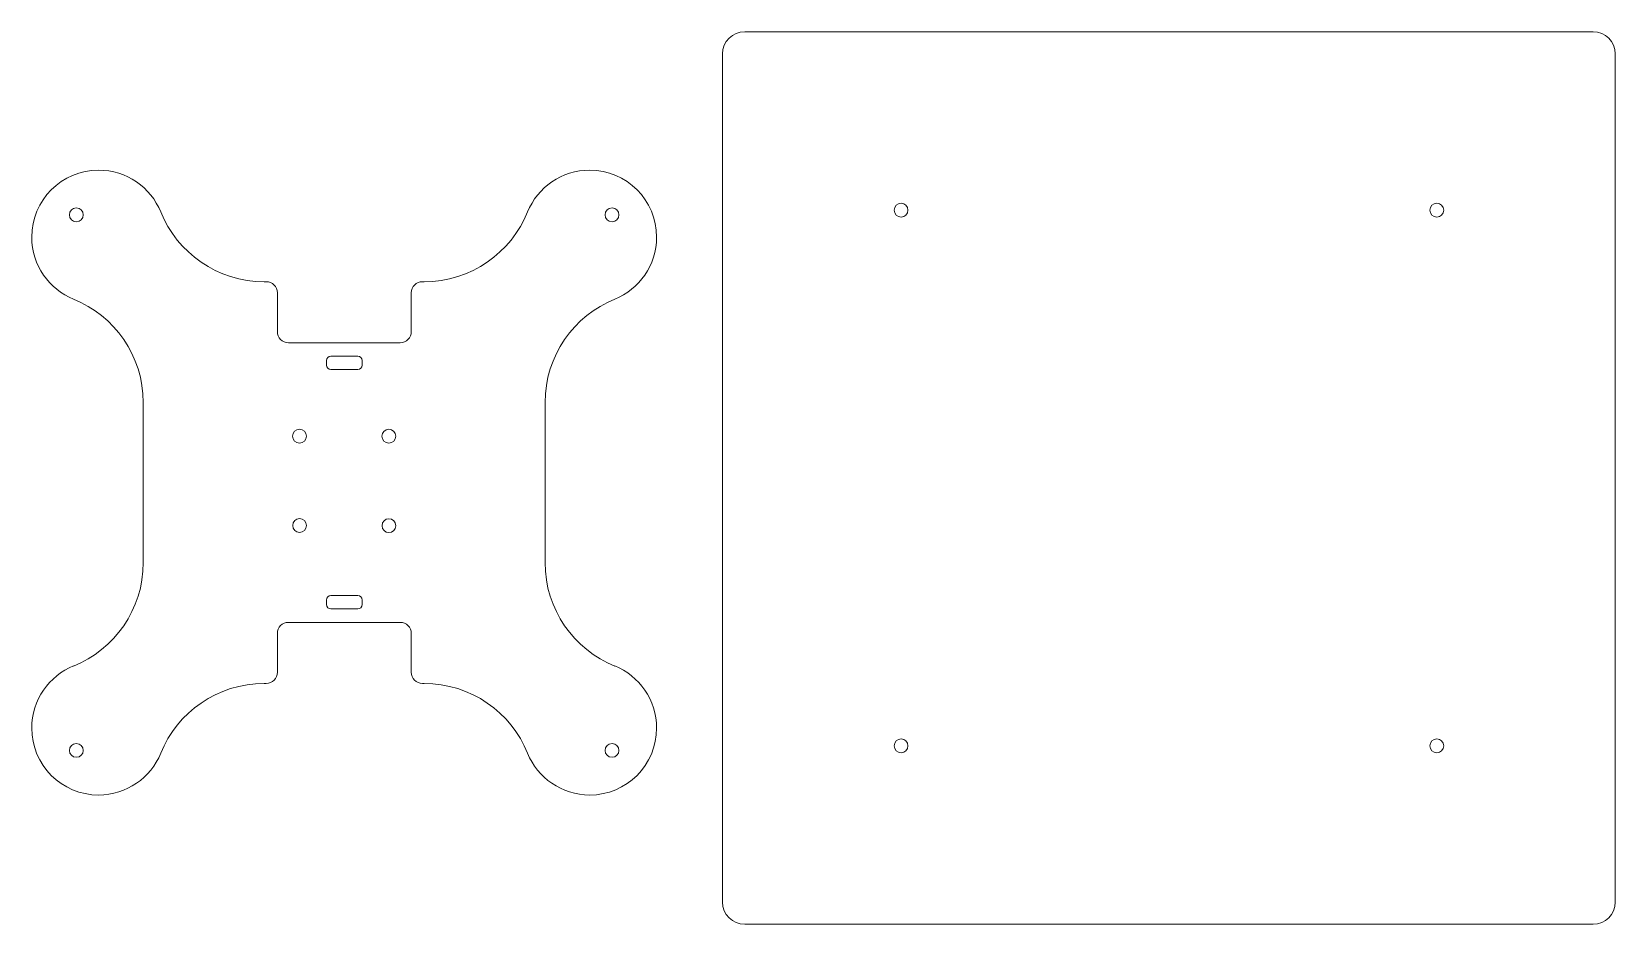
# Model space of a CAD drawing. Header units: millimetres. Extents: x -260 to 95, y -7 to 193.
import ezdxf

# ---------------------------------------------------------------- set-up
doc = ezdxf.new("R2010")
doc.units = ezdxf.units.MM
doc.header["$MEASUREMENT"] = 0
doc.layers.add('layer 1', color=7, linetype='Continuous')

msp = doc.modelspace()

# ---------------------------------------------------------------- linework, layer by layer
at = {"layer": 'layer 1', "color": 250, "lineweight": 9}
for centre in [(-249.9117, 151.6235), (-129.9117, 151.6235), (-65.1671, 152.6526), (54.8329, 152.6526), (-249.9117, 31.6235), (-129.9117, 31.6235), (-65.1671, 32.6526), (54.8329, 32.6526)]:
    msp.add_ellipse(centre, major_axis=(0, 1.55), ratio=1, dxfattribs=at)
for points, knots in [([(-100.1671, 192.6526), (-100.1671, 192.6526), (89.8329, 192.6526), (89.8329, 192.6526), (89.8329, 192.6526), (92.5828, 192.6526), (94.8329, 190.4025), (94.8329, 187.6526), (94.8329, 187.6526), (94.8329, 187.6526), (94.8329, -2.3474), (94.8329, -2.3474), (94.8329, -2.3474), (94.8329, -5.0973), (92.5828, -7.3474), (89.8329, -7.3474), (89.8329, -7.3474), (89.8329, -7.3474), (-100.1671, -7.3474), (-100.1671, -7.3474), (-100.1671, -7.3474), (-102.917, -7.3474), (-105.1671, -5.0973), (-105.1671, -2.3474), (-105.1671, -2.3474), (-105.1671, -2.3474), (-105.1671, 187.6526), (-105.1671, 187.6526), (-105.1671, 187.6526), (-105.1671, 190.4025), (-102.917, 192.6526), (-100.1671, 192.6526)], [0, 0, 0, 0, 0.11111111, 0.11111111, 0.11111111, 0.11111111, 0.22222222, 0.22222222, 0.22222222, 0.22222222, 0.33333333, 0.33333333, 0.33333333, 0.33333333, 0.44444444, 0.44444444, 0.44444444, 0.44444444, 0.55555556, 0.55555556, 0.55555556, 0.55555556, 0.66666667, 0.66666667, 0.66666667, 0.66666667, 0.77777778, 0.77777778, 0.77777778, 0.77777778, 1, 1, 1, 1]), ([(-250.5069, 132.7018), (-256.0199, 134.9195), (-259.9117, 140.317), (-259.9117, 146.6235), (-259.9117, 146.6235), (-259.9117, 154.9078), (-253.196, 161.6235), (-244.9117, 161.6235), (-244.9117, 161.6235), (-238.6226, 161.6235), (-233.2375, 157.753), (-231.0084, 152.2642)], [0, 0, 0, 0, 0.25, 0.25, 0.25, 0.25, 0.5, 0.5, 0.5, 0.5, 1, 1, 1, 1]), ([(-129.3165, 132.7018), (-123.8035, 134.9195), (-119.9117, 140.317), (-119.9117, 146.6235), (-119.9117, 146.6235), (-119.9117, 154.9078), (-126.6274, 161.6235), (-134.9117, 161.6235), (-134.9117, 161.6235), (-141.2008, 161.6235), (-146.5859, 157.753), (-148.815, 152.2642)], [0, 0, 0, 0, 0.25, 0.25, 0.25, 0.25, 0.5, 0.5, 0.5, 0.5, 1, 1, 1, 1]), ([(-192.8819, 119.9412), (-192.8819, 119.9412), (-186.8819, 119.9412), (-186.8819, 119.9412), (-186.8819, 119.9412), (-186.3319, 119.9412), (-185.8819, 119.4912), (-185.8819, 118.9412), (-185.8819, 118.9412), (-185.8819, 118.9412), (-185.8819, 117.9412), (-185.8819, 117.9412), (-185.8819, 117.9412), (-185.8819, 117.3912), (-186.3319, 116.9412), (-186.8819, 116.9412), (-186.8819, 116.9412), (-186.8819, 116.9412), (-192.8819, 116.9412), (-192.8819, 116.9412), (-192.8819, 116.9412), (-193.4319, 116.9412), (-193.8819, 117.3912), (-193.8819, 117.9412), (-193.8819, 117.9412), (-193.8819, 117.9412), (-193.8819, 118.9412), (-193.8819, 118.9412), (-193.8819, 118.9412), (-193.8819, 119.4912), (-193.4319, 119.9412), (-192.8819, 119.9412)], [0, 0, 0, 0, 0.11111111, 0.11111111, 0.11111111, 0.11111111, 0.22222222, 0.22222222, 0.22222222, 0.22222222, 0.33333333, 0.33333333, 0.33333333, 0.33333333, 0.44444444, 0.44444444, 0.44444444, 0.44444444, 0.55555556, 0.55555556, 0.55555556, 0.55555556, 0.66666667, 0.66666667, 0.66666667, 0.66666667, 0.77777778, 0.77777778, 0.77777778, 0.77777778, 1, 1, 1, 1]), ([(-201.4721, 102.016), (-201.4721, 102.872), (-200.7781, 103.566), (-199.9221, 103.566), (-199.9221, 103.566), (-199.0661, 103.566), (-198.3721, 102.872), (-198.3721, 102.016), (-198.3721, 102.016), (-198.3721, 101.16), (-199.0661, 100.466), (-199.9221, 100.466), (-199.9221, 100.466), (-200.7781, 100.466), (-201.4721, 101.16), (-201.4721, 102.016)], [0, 0, 0, 0, 0.2, 0.2, 0.2, 0.2, 0.4, 0.4, 0.4, 0.4, 0.6, 0.6, 0.6, 0.6, 1, 1, 1, 1]), ([(-181.4623, 102.0098), (-181.4623, 102.8658), (-180.7683, 103.5598), (-179.9123, 103.5598), (-179.9123, 103.5598), (-179.0563, 103.5598), (-178.3623, 102.8658), (-178.3623, 102.0098), (-178.3623, 102.0098), (-178.3623, 101.1538), (-179.0563, 100.4598), (-179.9123, 100.4598), (-179.9123, 100.4598), (-180.7683, 100.4598), (-181.4623, 101.1538), (-181.4623, 102.0098)], [0, 0, 0, 0, 0.2, 0.2, 0.2, 0.2, 0.4, 0.4, 0.4, 0.4, 0.6, 0.6, 0.6, 0.6, 1, 1, 1, 1]), ([(-201.4467, 82.0105), (-201.4467, 82.8665), (-200.7527, 83.5605), (-199.8967, 83.5605), (-199.8967, 83.5605), (-199.0407, 83.5605), (-198.3467, 82.8665), (-198.3467, 82.0105), (-198.3467, 82.0105), (-198.3467, 81.1545), (-199.0407, 80.4605), (-199.8967, 80.4605), (-199.8967, 80.4605), (-200.7527, 80.4605), (-201.4467, 81.1545), (-201.4467, 82.0105)], [0, 0, 0, 0, 0.2, 0.2, 0.2, 0.2, 0.4, 0.4, 0.4, 0.4, 0.6, 0.6, 0.6, 0.6, 1, 1, 1, 1]), ([(-181.4364, 81.9706), (-181.4364, 82.8266), (-180.7424, 83.5206), (-179.8864, 83.5206), (-179.8864, 83.5206), (-179.0304, 83.5206), (-178.3364, 82.8266), (-178.3364, 81.9706), (-178.3364, 81.9706), (-178.3364, 81.1146), (-179.0304, 80.4206), (-179.8864, 80.4206), (-179.8864, 80.4206), (-180.7424, 80.4206), (-181.4364, 81.1146), (-181.4364, 81.9706)], [0, 0, 0, 0, 0.2, 0.2, 0.2, 0.2, 0.4, 0.4, 0.4, 0.4, 0.6, 0.6, 0.6, 0.6, 1, 1, 1, 1]), ([(-192.8819, 63.3058), (-192.8819, 63.3058), (-186.8819, 63.3058), (-186.8819, 63.3058), (-186.8819, 63.3058), (-186.3319, 63.3058), (-185.8819, 63.7558), (-185.8819, 64.3058), (-185.8819, 64.3058), (-185.8819, 64.3058), (-185.8819, 65.3058), (-185.8819, 65.3058), (-185.8819, 65.3058), (-185.8819, 65.8558), (-186.3319, 66.3058), (-186.8819, 66.3058), (-186.8819, 66.3058), (-186.8819, 66.3058), (-192.8819, 66.3058), (-192.8819, 66.3058), (-192.8819, 66.3058), (-193.4319, 66.3058), (-193.8819, 65.8558), (-193.8819, 65.3058), (-193.8819, 65.3058), (-193.8819, 65.3058), (-193.8819, 64.3058), (-193.8819, 64.3058), (-193.8819, 64.3058), (-193.8819, 63.7558), (-193.4319, 63.3058), (-192.8819, 63.3058)], [0, 0, 0, 0, 0.11111111, 0.11111111, 0.11111111, 0.11111111, 0.22222222, 0.22222222, 0.22222222, 0.22222222, 0.33333333, 0.33333333, 0.33333333, 0.33333333, 0.44444444, 0.44444444, 0.44444444, 0.44444444, 0.55555556, 0.55555556, 0.55555556, 0.55555556, 0.66666667, 0.66666667, 0.66666667, 0.66666667, 0.77777778, 0.77777778, 0.77777778, 0.77777778, 1, 1, 1, 1]), ([(-250.5069, 50.5452), (-256.0199, 48.3275), (-259.9117, 42.93), (-259.9117, 36.6235), (-259.9117, 36.6235), (-259.9117, 28.3392), (-253.196, 21.6235), (-244.9117, 21.6235), (-244.9117, 21.6235), (-238.6226, 21.6235), (-233.2375, 25.494), (-231.0084, 30.9828)], [0, 0, 0, 0, 0.25, 0.25, 0.25, 0.25, 0.5, 0.5, 0.5, 0.5, 1, 1, 1, 1]), ([(-129.3165, 50.5452), (-123.8035, 48.3275), (-119.9117, 42.93), (-119.9117, 36.6235), (-119.9117, 36.6235), (-119.9117, 28.3392), (-126.6274, 21.6235), (-134.9117, 21.6235), (-134.9117, 21.6235), (-141.2008, 21.6235), (-146.5859, 25.494), (-148.815, 30.9828)], [0, 0, 0, 0, 0.25, 0.25, 0.25, 0.25, 0.5, 0.5, 0.5, 0.5, 1, 1, 1, 1])]:
    msp.add_open_spline(points, degree=3, knots=knots, dxfattribs=at)
for points in [[(-207.8158, 136.6234), (-218.3163, 136.6234), (-227.3049, 143.0971), (-231.0078, 152.2711)], [(-172.0076, 136.6234), (-161.5071, 136.6234), (-152.5185, 143.0971), (-148.8156, 152.2711)], [(-207.8158, 136.6234), (-207.8158, 136.6234), (-207.3819, 136.6234), (-207.3819, 136.6234)], [(-204.8819, 134.1234), (-204.8819, 135.5041), (-206.0012, 136.6234), (-207.3819, 136.6234)], [(-174.8819, 134.1234), (-174.8819, 135.5041), (-173.7626, 136.6234), (-172.3819, 136.6234)], [(-172.0076, 136.6234), (-172.0076, 136.6234), (-172.3819, 136.6234), (-172.3819, 136.6234)], [(-250.5753, 132.7407), (-241.3969, 129.0318), (-234.9117, 120.0488), (-234.9117, 109.5423)], [(-204.8819, 134.1234), (-204.8819, 134.1234), (-204.8819, 125.4412), (-204.8819, 125.4412)], [(-174.8819, 125.4412), (-174.8819, 125.4412), (-174.8819, 134.1234), (-174.8819, 134.1234)], [(-129.2481, 132.7407), (-138.4265, 129.0318), (-144.9117, 120.0488), (-144.9117, 109.5423)], [(-204.8819, 125.4412), (-204.8819, 124.0605), (-203.7626, 122.9412), (-202.3819, 122.9412)], [(-174.8819, 125.4412), (-174.8819, 124.0605), (-176.0012, 122.9412), (-177.3819, 122.9412)], [(-202.3819, 122.9412), (-202.3819, 122.9412), (-177.3819, 122.9412), (-177.3819, 122.9412)], [(-234.9117, 109.5423), (-234.9117, 109.5423), (-234.9117, 73.7047), (-234.9117, 73.7047)], [(-144.9117, 73.7047), (-144.9117, 73.7047), (-144.9117, 109.5423), (-144.9117, 109.5423)], [(-250.5753, 50.5063), (-241.3969, 54.2152), (-234.9117, 63.1982), (-234.9117, 73.7047)], [(-129.2481, 50.5063), (-138.4265, 54.2152), (-144.9117, 63.1982), (-144.9117, 73.7047)], [(-204.8819, 57.8058), (-204.8819, 59.1865), (-203.7626, 60.3058), (-202.3819, 60.3058)], [(-204.8819, 49.1236), (-204.8819, 49.1236), (-204.8819, 57.8058), (-204.8819, 57.8058)], [(-202.3819, 60.3058), (-202.3819, 60.3058), (-177.3819, 60.3058), (-177.3819, 60.3058)], [(-174.8819, 57.8058), (-174.8819, 59.1865), (-176.0012, 60.3058), (-177.3819, 60.3058)], [(-174.8819, 57.8058), (-174.8819, 57.8058), (-174.8819, 49.1236), (-174.8819, 49.1236)], [(-207.8158, 46.6236), (-218.3163, 46.6236), (-227.3049, 40.1499), (-231.0078, 30.9759)], [(-207.8158, 46.6236), (-207.8158, 46.6236), (-207.3819, 46.6236), (-207.3819, 46.6236)], [(-204.8819, 49.1236), (-204.8819, 47.7429), (-206.0012, 46.6236), (-207.3819, 46.6236)], [(-174.8819, 49.1236), (-174.8819, 47.7429), (-173.7626, 46.6236), (-172.3819, 46.6236)], [(-172.0076, 46.6236), (-172.0076, 46.6236), (-172.3819, 46.6236), (-172.3819, 46.6236)], [(-172.0076, 46.6236), (-161.5071, 46.6236), (-152.5185, 40.1499), (-148.8156, 30.9759)]]:
    msp.add_open_spline(points, degree=3, dxfattribs=at)

doc.saveas('drawing.dxf')
